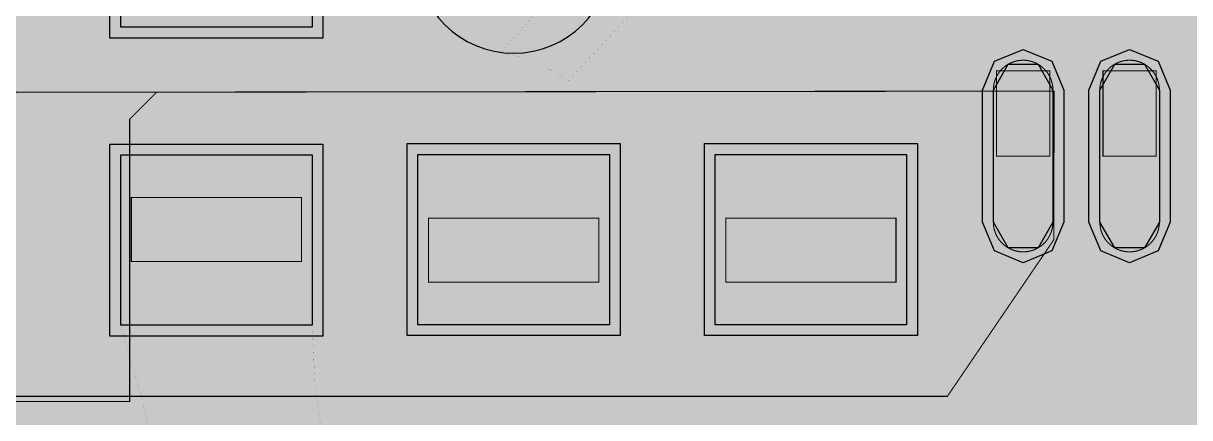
# Model space of a CAD drawing. Header units: millimetres. Extents: x -21.8 to 22.2, y -22.1 to 21.8.
# Drawn here: x -16.66 to -11.17, y 6.59 to 8.45 of the extents above; entities that cross this region are included whole.
import ezdxf

# ---------------------------------------------------------------- set-up
doc = ezdxf.new("R2010")
doc.units = ezdxf.units.MM
doc.header["$MEASUREMENT"] = 0
for name, color, linetype, true_color in [('Bottom-Layer', 7, 'Continuous', 0x0000ff), ('Component-Shape-Layer', 7, 'Continuous', 0x00cccc), ('Multi-Layer', 7, 'Continuous', 0xc0c0c0), ('Pin-Soldering-Layer', 7, 'Continuous', 0xcc9999), ('Top-Layer', 7, 'Continuous', 0xff0000), ('Top-Paste-Mask-Layer', 7, 'Continuous', 0x808080), ('Top-Silkscreen-Layer', 7, 'Continuous', 0xffcc00), ('Top-Solder-Mask-Layer', 7, 'Continuous', 0x800080)]:
    doc.layers.add(name, color=color, linetype=linetype, true_color=true_color)

msp = doc.modelspace()

# ---------------------------------------------------------------- hatches: boundary and pattern name
at = {"layer": 'Bottom-Layer'}
for points in [[(-20.4418, -3.8638), (-20.5686, -4.0696), (-20.6519, -4.2964), (-20.6519, 0.3841), (-20.5051, -0.0412), (-20.2129, -0.3832), (-19.8158, -0.5947), (-19.3689, -0.6462), (-18.9341, -0.5306), (-18.5717, -0.2639), (-18.3321, 0.1168), (-18.2483, 0.5588), (-18.3321, 1.0008), (-18.5717, 1.3815), (-18.9341, 1.6482), (-19.3689, 1.7638), (-19.8158, 1.7123), (-20.2129, 1.5008), (-20.5051, 1.1588), (-20.6519, 0.7335), (-20.6519, 2.9241), (-20.5051, 2.4988), (-20.2129, 2.1568), (-19.8158, 1.9453), (-19.3689, 1.8938), (-18.9341, 2.0094), (-18.5717, 2.2761), (-18.3321, 2.6568), (-18.2483, 3.0988), (-18.3321, 3.5408), (-18.5717, 3.9215), (-18.9341, 4.1882), (-19.3689, 4.3038), (-19.8158, 4.2523), (-20.2129, 4.0408), (-20.5051, 3.6988), (-20.6519, 3.2735), (-20.6519, 5.4641), (-20.6412, 5.4024), (-20.6274, 5.3413), (-20.6274, 4.8768), (-20.5794, 4.6977), (-20.4483, 4.5667), (-20.2692, 4.5187), (-19.9091, 4.5187), (-19.687, 4.4529), (-19.4564, 4.4307), (-19.2259, 4.4529), (-19.0038, 4.5187), (-18.6944, 4.5187), (-18.5154, 4.5667), (-18.3843, 4.6977), (-18.3363, 4.8768), (-18.3363, 5.1862), (-18.2483, 5.6388), (-18.3363, 6.0915), (-18.3363, 7.0937), (-18.271, 7.2033), (-18.2483, 7.3288), (-18.2483, 9.0288), (-18.2946, 9.2049), (-18.4215, 9.3355), (-18.5962, 9.3868), (-18.6448, 9.3971), (-18.6944, 9.4006), (-20.2692, 9.4006), (-20.3414, 9.3932), (-20.4106, 9.3715), (-20.5632, 9.2785), (-20.6519, 9.1233), (-20.6519, 15.3517), (-15.3617, 20.6419), (15.3417, 20.6419), (20.6319, 15.3517), (20.6319, -15.3517), (15.3417, -20.6419), (-15.3617, -20.6419), (-20.6519, -15.3517), (-20.6519, -13.2282), (-20.5198, -13.3722), (-20.3318, -13.4256), (-19.9184, -13.4256), (-19.9167, -13.4369), (-19.9162, -13.4484), (-19.9162, -15.875), (-19.8793, -16.0607), (-19.7741, -16.2181), (-16.3451, -19.6471), (-16.1877, -19.7523), (-16.002, -19.7892), (-8.7884, -19.7892), (-8.6028, -19.7523), (-8.4454, -19.6471), (-6.654, -17.8557), (-6.5488, -17.6983), (-6.5119, -17.5127), (-6.5119, -16.3186), (-6.5033, -16.3029), (-6.4874, -16.2813), (-6.3531, -16.0154), (-6.3487, -15.7176), (-6.4751, -15.4479), (-6.7068, -15.2608), (-6.9971, -15.1939), (-7.2873, -15.2608), (-7.519, -15.4479), (-7.6454, -15.7176), (-7.641, -16.0154), (-7.5067, -16.2813), (-7.4908, -16.3029), (-7.4822, -16.3186), (-7.4822, -17.3117), (-8.1375, -17.967), (-8.1375, -16.3186), (-8.1289, -16.3029), (-8.113, -16.2813), (-7.9787, -16.0154), (-7.9743, -15.7176), (-8.1007, -15.4479), (-8.3324, -15.2608), (-8.6227, -15.1939), (-8.9129, -15.2608), (-9.1446, -15.4479), (-9.271, -15.7176), (-9.2666, -16.0154), (-9.1323, -16.2813), (-9.1165, -16.3029), (-9.1078, -16.3186), (-9.1078, -18.3781), (-9.1926, -18.4629), (-15.5983, -18.4629), (-17.5489, -16.5123), (-17.5489, -15.9964), (-17.321, -16.5623), (-16.9406, -17.0392), (-16.4396, -17.3872), (-15.8599, -17.5772), (-15.2501, -17.5933), (-14.6612, -17.4341), (-14.1425, -17.1129), (-13.7375, -16.6567), (-13.4801, -16.1036), (-13.3919, -15.5), (-13.4801, -14.8964), (-13.7375, -14.3433), (-14.1425, -13.8871), (-14.6612, -13.566), (-15.2501, -13.4068), (-15.8599, -13.4228), (-16.4396, -13.6128), (-16.9406, -13.9609), (-17.321, -14.4378), (-17.5489, -15.0036), (-17.5489, -13.4002), (-16.0156, -13.4002), (-15.8366, -13.3522), (-15.7055, -13.2211), (-15.6575, -13.042), (-15.6575, -11.342), (-15.7055, -11.163), (-15.8366, -11.0319), (-16.0156, -10.9839), (-17.5489, -10.9839), (-17.5489, -10.668), (-17.549, -10.6581), (-17.5493, -10.6481), (-17.1192, -10.8333), (-16.651, -10.8409), (-16.2151, -10.67), (-15.8768, -10.3462), (-15.6872, -9.9181), (-15.6745, -9.45), (-15.522, -9.6025), (-15.522, -11.3014), (-15.485, -11.487), (-15.3799, -11.6444), (-14.4422, -12.5827), (-14.4327, -12.6103), (-14.4253, -12.643), (-14.3097, -12.9155), (-14.0872, -13.1106), (-13.8019, -13.1895), (-13.5107, -13.1363), (-13.2717, -12.9618), (-13.1324, -12.7006), (-13.1206, -12.4049), (-13.2386, -12.1335), (-13.113, -11.8105), (-13.1674, -11.4682), (-13.3871, -11.2002), (-13.712, -11.0796), (-13.7384, -11.0755), (-13.7557, -11.0705), (-14.1453, -10.6809), (-14.1453, -7.0612), (-14.1822, -6.8756), (-14.2874, -6.7182), (-15.4558, -5.5498), (-15.6132, -5.4446), (-15.7988, -5.4077), (-15.9931, -5.4077), (-15.7599, -5.0588), (-15.6601, -4.6512), (-15.7057, -4.234), (-15.8913, -3.8576), (-16.1945, -3.5675), (-16.5786, -3.3985), (-16.9973, -3.3711), (-17.4002, -3.4886), (-17.7386, -3.7368), (-17.9716, -4.0858), (-18.0712, -4.4935), (-18.0254, -4.9106), (-18.2742, -4.6617), (-18.3304, -4.2289), (-18.5366, -3.8442), (-18.8659, -3.5577), (-19.2755, -3.407), (-19.712, -3.4115), (-20.1184, -3.5707)], [(-18.6358, -1.2873), (-18.9602, -1.0412), (-19.3517, -0.9288), (-19.7572, -0.9655), (-20.1222, -1.1461), (-20.3972, -1.4464), (-20.5452, -1.8258), (-20.5462, -2.2331), (-20.4, -2.6131), (-20.1264, -2.9147), (-19.7623, -3.0971), (-19.3569, -3.1357), (-18.9649, -3.0252), (-18.6393, -2.7806), (-18.4241, -2.4349), (-18.3863, -2.4067), (-18.3514, -2.3751), (-18.0245, -2.0481), (-17.9274, -2.4857), (-17.665, -2.8491), (-17.2801, -3.0788), (-16.8357, -3.1372), (-16.4046, -3.0148), (-16.0571, -2.7317), (-15.8503, -2.3341), (-15.8178, -1.887), (-15.9651, -1.4637), (-16.2681, -1.1333), (-16.3127, -1.093), (-16.3574, -1.0461), (-16.3829, -1.0123), (-16.3829, 1.5417), (-11.3503, -3.4908), (-11.3503, -4.1042), (-11.359, -4.1199), (-11.3748, -4.1415), (-11.5091, -4.4073), (-11.5135, -4.7052), (-11.3871, -4.9748), (-11.1554, -5.162), (-10.8652, -5.2289), (-10.5749, -5.162), (-10.3432, -4.9748), (-10.2168, -4.7052), (-10.2212, -4.4073), (-10.3555, -4.1415), (-10.3714, -4.1199), (-10.38, -4.1042), (-10.38, -3.2899), (-10.417, -3.1042), (-10.5221, -2.9468), (-10.694, -2.775), (-10.4833, -2.5267), (-10.4161, -2.208), (-9.9973, -2.6269), (-9.9973, -3.636), (-9.9603, -3.8217), (-9.8552, -3.9791), (-7.9032, -5.9311), (-7.7458, -6.0362), (-7.5601, -6.0732), (-5.7759, -6.0732), (-5.4636, -6.3855), (-5.4636, -11.3807), (-5.4624, -11.4143), (-5.4589, -11.4477), (-8.4655, -11.4477), (-9.7698, -10.1433), (-9.7748, -10.1261), (-9.7788, -10.0996), (-9.8719, -9.8167), (-10.0794, -9.603), (-10.3594, -9.5017), (-10.6556, -9.5332), (-10.9081, -9.6911), (-11.0661, -9.9436), (-11.0975, -10.2398), (-10.9962, -10.5199), (-10.7825, -10.7274), (-10.4996, -10.8204), (-10.4731, -10.8244), (-10.4559, -10.8294), (-9.4817, -11.8037), (-11.1451, -11.8037), (-12.5345, -10.4143), (-12.5395, -10.397), (-12.5436, -10.3706), (-12.6366, -10.0876), (-12.8441, -9.874), (-13.1242, -9.7726), (-13.4203, -9.8041), (-13.6729, -9.962), (-13.8308, -10.2146), (-13.8623, -10.5107), (-13.761, -10.7908), (-13.5473, -10.9983), (-13.2643, -11.0913), (-13.2379, -11.0954), (-13.2206, -11.1004), (-11.6891, -12.6319), (-11.5318, -12.737), (-11.3461, -12.774), (-5.2782, -12.774), (-3.1786, -14.8735), (-3.1786, -15.3961), (-3.1417, -15.5818), (-3.0365, -15.7392), (-2.2278, -16.5479), (-2.0704, -16.653), (-1.8848, -16.69), (-1.8465, -16.69), (-1.8308, -16.6986), (-1.8092, -16.7145), (-1.6985, -16.7892), (-1.575, -16.8402), (-1.9282, -17.1933), (-3.4501, -17.1933), (-3.4658, -17.1846), (-3.4873, -17.1688), (-3.7532, -17.0345), (-4.051, -17.0301), (-4.3207, -17.1565), (-4.5079, -17.3882), (-4.5747, -17.6784), (-4.5079, -17.9687), (-4.3207, -18.2004), (-4.051, -18.3268), (-3.7532, -18.3224), (-3.4873, -18.1881), (-3.4658, -18.1722), (-3.4501, -18.1636), (-1.7272, -18.1636), (-1.5415, -18.1266), (-1.3842, -18.0215), (-0.4071, -17.0444), (-0.3019, -16.887), (-0.265, -16.7014), (-0.265, -13.9819), (-0.3019, -13.7962), (-0.4071, -13.6388), (-1.0475, -12.9984), (-1.1032, -12.9506), (-1.1653, -12.9118), (-0.9835, -12.7299), (-0.8783, -12.5725), (-0.8414, -12.3869), (-0.8414, -10.9272), (-0.8783, -10.7415), (-0.9835, -10.5841), (-1.8005, -9.7672), (-1.8005, -5.1517), (-0.5566, -3.9079), (-0.4515, -3.7505), (-0.4145, -3.5648), (-0.4145, -1.2847), (-0.4515, -1.0991), (-0.5566, -0.9417), (-1.1973, -0.301), (-1.2108, -0.2881), (-1.2248, -0.2756), (-1.2507, -0.2522), (-1.2621, -0.2423), (-1.2738, -0.233), (-1.32, -0.1979), (-1.33, -0.1905), (-1.3402, -0.1836), (-1.3902, -0.1507), (-1.3998, -0.1446), (-1.4096, -0.1388), (-1.4613, -0.1094), (-1.4662, -0.1067), (-1.471, -0.1041), (-1.5915, -0.0433), (-1.722, -0.0091), (-1.4079, 0.1323), (-1.2119, 0.4156), (-1.1906, 0.7595), (-0.6897, 0.7595), (1.1108, -1.041), (1.2929, -1.1627), (1.5077, -1.2054), (1.5931, -1.2054), (1.666, -1.2082), (1.7334, -1.2151), (1.8876, -1.2405), (2.0299, -1.2675), (2.0368, -1.2687), (2.0437, -1.2698), (2.105, -1.279), (2.1072, -1.2793), (2.1093, -1.2796), (1.8316, -1.3947), (1.6367, -1.6234), (1.5672, -1.9158), (1.6383, -2.2078), (1.8344, -2.4355), (2.1127, -2.5491), (1.7901, -2.6976), (1.5957, -2.9947), (1.5889, -3.3498), (1.7718, -3.6542), (2.0884, -3.8149), (1.8896, -4.0599), (1.8266, -4.3689), (1.9134, -4.6722), (2.1305, -4.901), (2.4288, -5.0036), (2.4553, -5.0076), (2.4725, -5.0126), (3.0904, -5.6305), (3.0946, -5.6388), (3.1077, -5.6709), (3.119, -5.7077), (3.2578, -5.9706), (3.4974, -6.1465), (3.7898, -6.2001), (4.0762, -6.1205), (4.2991, -5.9238), (4.4136, -5.6494), (4.3968, -5.3526), (4.252, -5.093), (4.0083, -4.9227), (3.7148, -4.876), (3.7079, -4.8758), (3.1586, -4.3265), (3.1536, -4.3093), (3.1496, -4.2828), (3.0736, -4.0297), (2.9048, -3.8264), (3.5913, -3.8264), (3.8984, -3.7483), (4.1307, -3.5329), (4.2318, -3.2326), (4.1771, -2.9206), (3.9799, -2.6726), (3.6882, -2.5491), (3.9664, -2.4355), (4.1626, -2.2078), (4.2337, -1.9158), (4.1642, -1.6234), (3.9692, -1.3947), (3.6916, -1.2796), (3.6937, -1.2793), (3.6958, -1.279), (3.7572, -1.2698), (3.7641, -1.2687), (3.771, -1.2675), (3.9133, -1.2405), (4.0675, -1.2151), (4.1272, -1.209), (4.2391, -1.2408), (4.3372, -1.3032), (4.3596, -1.3644), (4.3928, -1.4205), (4.4256, -1.4705), (4.4539, -1.5231), (4.4256, -1.5757), (4.3928, -1.6257), (4.3425, -1.7251), (4.3252, -1.8351), (4.3252, -2.7351), (4.3425, -2.8451), (4.3928, -2.9445), (4.4889, -3.1344), (4.522, -3.3447), (4.522, -4.3721), (4.5647, -4.5869), (4.6864, -4.769), (6.0547, -6.1373), (6.2368, -6.259), (6.4516, -6.3018), (9.1608, -6.3018), (9.2098, -6.3038), (9.2152, -6.3044), (9.5404, -6.4256), (9.8822, -6.3659), (10.147, -6.1417), (10.2623, -5.8144), (10.1965, -5.4737), (9.9676, -5.2129), (9.6383, -5.1035), (9.2989, -5.1754), (9.1992, -5.1791), (6.6841, -5.1791), (5.6447, -4.1396), (5.6447, -3.3447), (5.6778, -3.1344), (5.7738, -2.9445), (5.7787, -2.9377), (5.7833, -2.9307), (5.9127, -3.05), (6.0834, -3.0932), (6.8834, -3.0932), (7.0624, -3.0453), (7.1935, -2.9142), (7.2415, -2.7351), (7.2415, -1.8351), (7.1926, -1.6544), (7.0592, -1.5231), (7.1926, -1.3918), (7.2415, -1.2111), (7.2415, -0.3111), (7.2159, -0.1781), (7.1428, -0.0642), (7.2181, 0.0509), (7.2446, 0.1859), (7.2446, 1.0859), (7.2177, 1.2219), (7.1412, 1.3376), (7.2133, 1.4509), (7.2385, 1.5829), (7.2385, 2.4829), (7.1905, 2.662), (7.0594, 2.7931), (6.8803, 2.841), (6.0803, 2.841), (5.9458, 2.8148), (5.8309, 2.74), (5.8223, 3.1829), (5.8194, 3.6259), (5.8194, 3.9116), (5.7204, 4.2812), (5.4498, 4.5517), (5.0803, 4.6507), (4.7107, 4.5517), (4.4401, 4.2812), (4.3411, 3.9116), (4.3411, 3.6259), (4.3364, 3.0603), (4.3223, 2.4948), (4.3222, 2.4889), (4.3221, 2.4829), (4.3221, 1.5829), (4.349, 1.4469), (4.4255, 1.3312), (4.3608, 1.2353), (4.3302, 1.1237), (4.3179, 1.1217), (4.3054, 1.121), (4.0006, 1.121), (3.8088, 1.2303), (3.5913, 1.2683), (2.3382, 1.2683), (2.5217, 1.4518), (2.6269, 1.6092), (2.6638, 1.7948), (2.6638, 10.3171), (2.9265, 10.3302), (3.1634, 10.4445), (3.3373, 10.6418), (3.4208, 10.8912), (3.4008, 11.1534), (3.2804, 11.3873), (3.2639, 11.4105), (3.2541, 11.4287), (3.2541, 13.1077), (3.2639, 13.126), (3.2804, 13.1492), (3.3975, 13.3719), (3.4232, 13.6223), (3.3538, 13.8642), (3.1992, 14.0629), (2.9817, 14.1896), (2.7327, 14.2261), (2.6474, 14.4937), (2.4589, 14.702), (2.2012, 14.8135), (1.9203, 14.8084), (1.6668, 14.6875), (1.4861, 14.4725), (1.4861, 15.4885), (2.9289, 16.9313), (3.354, 17.179), (3.8215, 17.3321), (4.3107, 17.3839), (4.5121, 17.3839), (4.6911, 17.4319), (4.8222, 17.563), (4.8702, 17.742), (4.8702, 19.342), (4.8222, 19.5211), (4.6911, 19.6522), (4.5121, 19.7002), (2.9881, 19.7002), (2.7918, 19.6416), (2.6598, 19.4851), (2.5162, 19.191), (2.348, 18.9103), (2.1638, 19.2535), (1.8762, 19.5162), (1.5178, 19.6688), (1.1291, 19.6939), (0.7541, 19.5887), (0.4351, 19.3651), (0.2083, 19.0484), (0.0994, 18.6744), (0.0859, 18.6518), (0.0556, 18.6075), (-0.0363, 18.4898), (-0.0835, 18.4361), (-0.0982, 18.4207), (-0.1444, 18.887), (-0.3716, 19.2969), (-0.7427, 19.5832), (-1.1968, 19.699), (-1.6596, 19.6253), (-2.0554, 19.3742), (-2.3192, 18.9869), (-2.408, 18.5267), (-2.4224, 18.4923), (-2.4352, 18.4573), (-2.4638, 18.4898), (-2.5557, 18.6075), (-2.586, 18.6518), (-2.5995, 18.6744), (-2.7272, 19.0852), (-2.996, 19.4211), (-3.3688, 19.6356), (-3.7943, 19.6993), (-4.2136, 19.6034), (-4.569, 19.361), (-4.8114, 19.0056), (-4.9074, 18.5862), (-4.8437, 18.1608), (-4.6291, 17.788), (-4.2932, 17.5192), (-3.8824, 17.3915), (-3.8598, 17.378), (-3.8155, 17.3477), (-3.6978, 17.2558), (-3.6441, 17.2086), (-3.6002, 17.1668), (-3.6002, 14.1907), (-3.9105, 14.1725), (-4.1784, 14.0149), (-4.2806, 14.2837), (-4.4869, 14.4839), (-4.5444, 14.5223), (-4.6156, 14.5725), (-4.6395, 14.5918), (-4.6657, 14.6159), (-4.9606, 14.9109), (-5.1592, 15.0436), (-5.3934, 15.0902), (-6.1473, 15.0902), (-6.2967, 15.2396), (-6.2967, 17.3123), (-6.3433, 17.5466), (-6.476, 17.7452), (-6.984, 18.2532), (-7.1826, 18.3859), (-7.4168, 18.4325), (-12.262, 18.4325), (-12.4963, 18.3859), (-12.6949, 18.2532), (-13.1654, 17.7826), (-13.2014, 17.7433), (-13.2339, 17.7011), (-13.3737, 17.4363), (-13.3828, 17.137), (-13.2594, 16.8642), (-13.0285, 16.6735), (-12.7372, 16.6039), (-12.445, 16.6694), (-12.2115, 16.8568), (-12.0842, 17.1279), (-12.0313, 17.1854), (-12.0085, 17.2082), (-7.6704, 17.2082), (-7.521, 17.0588), (-7.521, 14.986), (-7.4744, 14.7518), (-7.3417, 14.5532), (-6.8337, 14.0452), (-6.6351, 13.9125), (-6.4008, 13.8659), (-5.647, 13.8659), (-5.5314, 13.7502), (-5.5072, 13.7241), (-5.4879, 13.7002), (-5.4598, 13.6603), (-5.4515, 13.6122), (-5.4482, 13.5817), (-5.4468, 13.5461), (-5.4468, 10.9904), (-5.4482, 10.9548), (-5.4515, 10.9243), (-5.4663, 10.8385), (-5.4798, 10.7706), (-5.4724, 10.4355), (-5.302, 10.1467), (-5.0121, 9.9783), (-4.6769, 9.9731), (-4.382, 10.1326), (-4.2028, 10.4159), (-4.2028, 8.8277), (-4.7021, 8.3285), (-5.1889, 8.3285), (-5.2046, 8.3371), (-5.2262, 8.353), (-5.4628, 8.4793), (-5.7301, 8.5017), (-5.9844, 8.4162), (-6.1841, 8.2371), (-6.2964, 7.9935), (-6.303, 7.7254), (-6.6185, 7.7254), (-6.6185, 8.0899), (-6.7043, 8.4657), (-6.9446, 8.7671), (-7.2919, 8.9344), (-7.6774, 8.9344), (-8.0247, 8.7671), (-8.265, 8.4657), (-8.3508, 8.0899), (-8.3508, 7.5655), (-9.0373, 8.252), (-9.3183, 8.4397), (-9.6498, 8.5057), (-12.4878, 8.5057), (-13.3576, 9.3755), (-13.383, 9.3999), (-13.4095, 9.4233), (-13.3308, 9.6663), (-13.3498, 9.921), (-13.4636, 10.1496), (-13.6554, 10.3183), (-11.3861, 12.5876), (-9.7365, 12.5876), (-9.5509, 12.6245), (-9.3935, 12.7297), (-9.1395, 12.9837), (-9.0343, 13.141), (-8.9974, 13.3267), (-8.9974, 14.2173), (-9.0343, 14.403), (-9.1395, 14.5603), (-9.306, 14.7268), (-9.3081, 14.7352), (-9.3101, 14.7556), (-9.3757, 15.0256), (-9.5463, 15.245), (-9.7917, 15.3753), (-10.069, 15.3936), (-10.2627, 15.6387), (-10.5472, 15.7679), (-10.8592, 15.7525), (-11.1296, 15.596), (-11.4052, 15.7516), (-11.7215, 15.7618), (-12.0065, 15.6242), (-12.1953, 15.3702), (-13.2368, 15.3702), (-13.3185, 15.3633), (-13.3978, 15.3427), (-13.4424, 15.9586), (-13.6635, 16.5351), (-14.0422, 17.0229), (-14.546, 17.38), (-15.1317, 17.5757), (-15.7489, 17.5934), (-16.3448, 17.4315), (-16.8682, 17.1039), (-17.2743, 16.6386), (-17.5281, 16.0757), (-17.6079, 15.4633), (-17.5068, 14.8542), (-17.2336, 14.3004), (-16.8116, 13.8496), (-16.2771, 13.5403), (-15.6759, 13.3992), (-15.0596, 13.4384), (-14.4812, 13.6544), (-14.4812, 13.5382), (-15.187, 12.8324), (-15.5591, 12.8324), (-15.7448, 12.7955), (-15.9022, 12.6903), (-16.4528, 12.1397), (-16.558, 11.9823), (-16.5949, 11.7966), (-16.5949, 11.2749), (-17.5671, 10.3027), (-17.6722, 10.1453), (-17.7092, 9.9597), (-17.7092, -0.3606)], [(-10.2616, 2.5171), (-10.4473, 2.4802), (-10.6047, 2.3751), (-11.9424, 1.0373), (-12.0082, 0.9554), (-12.0549, 0.8612), (-12.118, 0.7926), (-12.1708, 0.7157), (-14.6029, 3.1478), (-14.6029, 7.9343), (-14.4783, 7.9063), (-14.351, 7.8969), (-14.3288, 7.8969), (-13.459, 7.0271), (-13.178, 6.8393), (-12.8465, 6.7734), (-10.9416, 6.7734), (-10.979, 6.5254), (-10.9438, 6.277), (-11.2349, 6.0947), (-11.4323, 5.8135), (-11.5049, 5.4777), (-11.4412, 5.1402), (-11.2513, 4.8539), (-9.2901, 2.8928), (-9.0091, 2.705), (-8.6776, 2.6391), (-1.7059, 2.6391), (-1.3744, 2.705), (-1.0934, 2.8928), (1.1096, 5.0957), (1.1096, 2.5171)]]:
    msp.add_hatch(color=256, dxfattribs=at).paths.add_polyline_path(points)
at = {"layer": 'Pin-Soldering-Layer'}
for points in [[(-12.0813, 8.223), (-11.8313, 8.223), (-11.8313, 7.823), (-12.0813, 7.823)], [(-12.0813, 8.223), (-11.8313, 8.223), (-11.8313, 7.823), (-12.0813, 7.823)], [(-11.5809, 8.223), (-11.331, 8.223), (-11.331, 7.823), (-11.5809, 7.823)], [(-11.5809, 8.223), (-11.331, 8.223), (-11.331, 7.823), (-11.5809, 7.823)], [(-16.148, 7.328), (-16.148, 7.628), (-15.348, 7.628), (-15.348, 7.328)], [(-16.148, 7.328), (-16.148, 7.628), (-15.348, 7.628), (-15.348, 7.328)], [(-13.951, 7.531), (-13.951, 7.231), (-14.751, 7.231), (-14.751, 7.531)], [(-13.951, 7.531), (-13.951, 7.231), (-14.751, 7.231), (-14.751, 7.531)], [(-12.554, 7.531), (-12.554, 7.231), (-13.354, 7.231), (-13.354, 7.531)], [(-12.554, 7.531), (-12.554, 7.231), (-13.354, 7.231), (-13.354, 7.531)]]:
    msp.add_hatch(color=256, dxfattribs=at).paths.add_polyline_path(points)
at = {"layer": 'Top-Layer'}
for points in [[(-16.198, 9.228), (-15.298, 9.228), (-15.298, 8.428), (-16.198, 8.428)], [(-12.0963, 8.133), (-12.0263, 8.2542), (-11.8863, 8.2542), (-11.8163, 8.133), (-11.8163, 7.513), (-11.8863, 7.3917), (-12.0263, 7.3917), (-12.0963, 7.513)], [(-11.596, 8.133), (-11.526, 8.2542), (-11.386, 8.2542), (-11.316, 8.133), (-11.316, 7.513), (-11.386, 7.3917), (-11.526, 7.3917), (-11.596, 7.513)], [(-18.7071, 6.6947), (-20.2476, 8.1183), (-11.8107, 8.128), (-11.8126, 7.4291), (-12.3124, 6.6947)], [(-16.0291, 8.1232), (-16.156, 7.9963), (-16.156, 6.6701), (-16.9012, 6.6701), (-18.6944, 4.8768), (-18.6944, 8.0772), (-18.6436, 8.128), (-18.6436, 7.4168), (-18.542, 7.3152), (-17.7341, 8.1232)], [(-16.198, 7.828), (-15.298, 7.828), (-15.298, 7.028), (-16.198, 7.028)], [(-13.901, 7.031), (-14.801, 7.031), (-14.801, 7.831), (-13.901, 7.831)], [(-12.504, 7.031), (-13.404, 7.031), (-13.404, 7.831), (-12.504, 7.831)]]:
    msp.add_hatch(color=256, dxfattribs=at).paths.add_polyline_path(points)
at = {"layer": 'Top-Paste-Mask-Layer'}
for points in [[(-16.198, 9.228), (-15.298, 9.228), (-15.298, 8.428), (-16.198, 8.428)], [(-12.0955, 8.1484), (-12.0944, 8.156), (-12.093, 8.1636), (-12.0911, 8.1711), (-12.0887, 8.1785), (-12.0861, 8.1857), (-12.083, 8.1927), (-12.0795, 8.1996), (-12.0756, 8.2063), (-12.0714, 8.2128), (-12.0668, 8.219), (-12.0619, 8.2249), (-12.0567, 8.2306), (-12.0512, 8.236), (-12.0453, 8.2411), (-12.0392, 8.2458), (-12.0329, 8.2502), (-12.0263, 8.2543), (-12.0196, 8.2579), (-12.0126, 8.2612), (-12.0054, 8.2641), (-11.9981, 8.2666), (-11.9907, 8.2687), (-11.9832, 8.2704), (-11.9756, 8.2717), (-11.9679, 8.2725), (-11.9602, 8.2729), (-11.9525, 8.2729), (-11.9448, 8.2725), (-11.9371, 8.2717), (-11.9295, 8.2704), (-11.922, 8.2687), (-11.9146, 8.2666), (-11.9072, 8.2641), (-11.9001, 8.2612), (-11.8931, 8.2579), (-11.8863, 8.2543), (-11.8798, 8.2502), (-11.8734, 8.2458), (-11.8673, 8.2411), (-11.8615, 8.236), (-11.856, 8.2306), (-11.8507, 8.2249), (-11.8458, 8.219), (-11.8413, 8.2128), (-11.8371, 8.2063), (-11.8332, 8.1996), (-11.8297, 8.1927), (-11.8266, 8.1857), (-11.8239, 8.1785), (-11.8216, 8.1711), (-11.8197, 8.1636), (-11.8182, 8.156), (-11.8172, 8.1484), (-11.8165, 8.1407), (-11.8163, 8.133), (-11.8163, 7.513), (-11.8165, 7.5053), (-11.8172, 7.4976), (-11.8182, 7.49), (-11.8197, 7.4824), (-11.8216, 7.4749), (-11.8239, 7.4675), (-11.8266, 7.4603), (-11.8297, 7.4533), (-11.8332, 7.4464), (-11.8371, 7.4397), (-11.8413, 7.4332), (-11.8458, 7.427), (-11.8507, 7.4211), (-11.856, 7.4154), (-11.8615, 7.41), (-11.8673, 7.4049), (-11.8734, 7.4002), (-11.8798, 7.3958), (-11.8863, 7.3917), (-11.8931, 7.3881), (-11.9001, 7.3848), (-11.9072, 7.3819), (-11.9146, 7.3794), (-11.922, 7.3773), (-11.9295, 7.3756), (-11.9371, 7.3743), (-11.9448, 7.3735), (-11.9525, 7.3731), (-11.9602, 7.3731), (-11.9679, 7.3735), (-11.9756, 7.3743), (-11.9832, 7.3756), (-11.9907, 7.3773), (-11.9981, 7.3794), (-12.0054, 7.3819), (-12.0126, 7.3848), (-12.0196, 7.3881), (-12.0263, 7.3917), (-12.0329, 7.3958), (-12.0392, 7.4002), (-12.0453, 7.4049), (-12.0512, 7.41), (-12.0567, 7.4154), (-12.0619, 7.4211), (-12.0668, 7.427), (-12.0714, 7.4332), (-12.0756, 7.4397), (-12.0795, 7.4464), (-12.083, 7.4533), (-12.0861, 7.4603), (-12.0887, 7.4675), (-12.0911, 7.4749), (-12.093, 7.4824), (-12.0944, 7.49), (-12.0955, 7.4976), (-12.0961, 7.5053), (-12.0963, 7.513), (-12.0963, 8.133), (-12.0961, 8.1407)], [(-12.0955, 8.1484), (-12.0944, 8.156), (-12.093, 8.1636), (-12.0911, 8.1711), (-12.0887, 8.1785), (-12.0861, 8.1857), (-12.083, 8.1927), (-12.0795, 8.1996), (-12.0756, 8.2063), (-12.0714, 8.2128), (-12.0668, 8.219), (-12.0619, 8.2249), (-12.0567, 8.2306), (-12.0512, 8.236), (-12.0453, 8.2411), (-12.0392, 8.2458), (-12.0329, 8.2502), (-12.0263, 8.2543), (-12.0196, 8.2579), (-12.0126, 8.2612), (-12.0054, 8.2641), (-11.9981, 8.2666), (-11.9907, 8.2687), (-11.9832, 8.2704), (-11.9756, 8.2717), (-11.9679, 8.2725), (-11.9602, 8.2729), (-11.9525, 8.2729), (-11.9448, 8.2725), (-11.9371, 8.2717), (-11.9295, 8.2704), (-11.922, 8.2687), (-11.9146, 8.2666), (-11.9072, 8.2641), (-11.9001, 8.2612), (-11.8931, 8.2579), (-11.8863, 8.2543), (-11.8798, 8.2502), (-11.8734, 8.2458), (-11.8673, 8.2411), (-11.8615, 8.236), (-11.856, 8.2306), (-11.8507, 8.2249), (-11.8458, 8.219), (-11.8413, 8.2128), (-11.8371, 8.2063), (-11.8332, 8.1996), (-11.8297, 8.1927), (-11.8266, 8.1857), (-11.8239, 8.1785), (-11.8216, 8.1711), (-11.8197, 8.1636), (-11.8182, 8.156), (-11.8172, 8.1484), (-11.8165, 8.1407), (-11.8163, 8.133), (-11.8163, 7.513), (-11.8165, 7.5053), (-11.8172, 7.4976), (-11.8182, 7.49), (-11.8197, 7.4824), (-11.8216, 7.4749), (-11.8239, 7.4675), (-11.8266, 7.4603), (-11.8297, 7.4533), (-11.8332, 7.4464), (-11.8371, 7.4397), (-11.8413, 7.4332), (-11.8458, 7.427), (-11.8507, 7.4211), (-11.856, 7.4154), (-11.8615, 7.41), (-11.8673, 7.4049), (-11.8734, 7.4002), (-11.8798, 7.3958), (-11.8863, 7.3917), (-11.8931, 7.3881), (-11.9001, 7.3848), (-11.9072, 7.3819), (-11.9146, 7.3794), (-11.922, 7.3773), (-11.9295, 7.3756), (-11.9371, 7.3743), (-11.9448, 7.3735), (-11.9525, 7.3731), (-11.9602, 7.3731), (-11.9679, 7.3735), (-11.9756, 7.3743), (-11.9832, 7.3756), (-11.9907, 7.3773), (-11.9981, 7.3794), (-12.0054, 7.3819), (-12.0126, 7.3848), (-12.0196, 7.3881), (-12.0263, 7.3917), (-12.0329, 7.3958), (-12.0392, 7.4002), (-12.0453, 7.4049), (-12.0512, 7.41), (-12.0567, 7.4154), (-12.0619, 7.4211), (-12.0668, 7.427), (-12.0714, 7.4332), (-12.0756, 7.4397), (-12.0795, 7.4464), (-12.083, 7.4533), (-12.0861, 7.4603), (-12.0887, 7.4675), (-12.0911, 7.4749), (-12.093, 7.4824), (-12.0944, 7.49), (-12.0955, 7.4976), (-12.0961, 7.5053), (-12.0963, 7.513), (-12.0963, 8.133), (-12.0961, 8.1407)], [(-11.5951, 8.1484), (-11.5941, 8.156), (-11.5926, 8.1636), (-11.5907, 8.1711), (-11.5884, 8.1785), (-11.5857, 8.1857), (-11.5826, 8.1927), (-11.5791, 8.1996), (-11.5752, 8.2063), (-11.571, 8.2128), (-11.5664, 8.219), (-11.5615, 8.2249), (-11.5563, 8.2306), (-11.5508, 8.236), (-11.545, 8.2411), (-11.5389, 8.2458), (-11.5325, 8.2502), (-11.526, 8.2543), (-11.5192, 8.2579), (-11.5122, 8.2612), (-11.5051, 8.2641), (-11.4977, 8.2666), (-11.4903, 8.2687), (-11.4828, 8.2704), (-11.4752, 8.2717), (-11.4675, 8.2725), (-11.4598, 8.2729), (-11.4521, 8.2729), (-11.4444, 8.2725), (-11.4367, 8.2717), (-11.4291, 8.2704), (-11.4216, 8.2687), (-11.4142, 8.2666), (-11.4069, 8.2641), (-11.3997, 8.2612), (-11.3927, 8.2579), (-11.386, 8.2543), (-11.3794, 8.2502), (-11.3731, 8.2458), (-11.367, 8.2411), (-11.3611, 8.236), (-11.3556, 8.2306), (-11.3504, 8.2249), (-11.3455, 8.219), (-11.3409, 8.2128), (-11.3367, 8.2063), (-11.3328, 8.1996), (-11.3293, 8.1927), (-11.3262, 8.1857), (-11.3235, 8.1785), (-11.3212, 8.1711), (-11.3193, 8.1636), (-11.3179, 8.156), (-11.3168, 8.1484), (-11.3162, 8.1407), (-11.316, 8.133), (-11.316, 7.513), (-11.3162, 7.5053), (-11.3168, 7.4976), (-11.3179, 7.49), (-11.3193, 7.4824), (-11.3212, 7.4749), (-11.3235, 7.4675), (-11.3262, 7.4603), (-11.3293, 7.4533), (-11.3328, 7.4464), (-11.3367, 7.4397), (-11.3409, 7.4332), (-11.3455, 7.427), (-11.3504, 7.4211), (-11.3556, 7.4154), (-11.3611, 7.41), (-11.367, 7.4049), (-11.3731, 7.4002), (-11.3794, 7.3958), (-11.386, 7.3917), (-11.3927, 7.3881), (-11.3997, 7.3848), (-11.4069, 7.3819), (-11.4142, 7.3794), (-11.4216, 7.3773), (-11.4291, 7.3756), (-11.4367, 7.3743), (-11.4444, 7.3735), (-11.4521, 7.3731), (-11.4598, 7.3731), (-11.4675, 7.3735), (-11.4752, 7.3743), (-11.4828, 7.3756), (-11.4903, 7.3773), (-11.4977, 7.3794), (-11.5051, 7.3819), (-11.5122, 7.3848), (-11.5192, 7.3881), (-11.526, 7.3917), (-11.5325, 7.3958), (-11.5389, 7.4002), (-11.545, 7.4049), (-11.5508, 7.41), (-11.5563, 7.4154), (-11.5615, 7.4211), (-11.5664, 7.427), (-11.571, 7.4332), (-11.5752, 7.4397), (-11.5791, 7.4464), (-11.5826, 7.4533), (-11.5857, 7.4603), (-11.5884, 7.4675), (-11.5907, 7.4749), (-11.5926, 7.4824), (-11.5941, 7.49), (-11.5951, 7.4976), (-11.5958, 7.5053), (-11.596, 7.513), (-11.596, 8.133), (-11.5958, 8.1407)], [(-11.5951, 8.1484), (-11.5941, 8.156), (-11.5926, 8.1636), (-11.5907, 8.1711), (-11.5884, 8.1785), (-11.5857, 8.1857), (-11.5826, 8.1927), (-11.5791, 8.1996), (-11.5752, 8.2063), (-11.571, 8.2128), (-11.5664, 8.219), (-11.5615, 8.2249), (-11.5563, 8.2306), (-11.5508, 8.236), (-11.545, 8.2411), (-11.5389, 8.2458), (-11.5325, 8.2502), (-11.526, 8.2543), (-11.5192, 8.2579), (-11.5122, 8.2612), (-11.5051, 8.2641), (-11.4977, 8.2666), (-11.4903, 8.2687), (-11.4828, 8.2704), (-11.4752, 8.2717), (-11.4675, 8.2725), (-11.4598, 8.2729), (-11.4521, 8.2729), (-11.4444, 8.2725), (-11.4367, 8.2717), (-11.4291, 8.2704), (-11.4216, 8.2687), (-11.4142, 8.2666), (-11.4069, 8.2641), (-11.3997, 8.2612), (-11.3927, 8.2579), (-11.386, 8.2543), (-11.3794, 8.2502), (-11.3731, 8.2458), (-11.367, 8.2411), (-11.3611, 8.236), (-11.3556, 8.2306), (-11.3504, 8.2249), (-11.3455, 8.219), (-11.3409, 8.2128), (-11.3367, 8.2063), (-11.3328, 8.1996), (-11.3293, 8.1927), (-11.3262, 8.1857), (-11.3235, 8.1785), (-11.3212, 8.1711), (-11.3193, 8.1636), (-11.3179, 8.156), (-11.3168, 8.1484), (-11.3162, 8.1407), (-11.316, 8.133), (-11.316, 7.513), (-11.3162, 7.5053), (-11.3168, 7.4976), (-11.3179, 7.49), (-11.3193, 7.4824), (-11.3212, 7.4749), (-11.3235, 7.4675), (-11.3262, 7.4603), (-11.3293, 7.4533), (-11.3328, 7.4464), (-11.3367, 7.4397), (-11.3409, 7.4332), (-11.3455, 7.427), (-11.3504, 7.4211), (-11.3556, 7.4154), (-11.3611, 7.41), (-11.367, 7.4049), (-11.3731, 7.4002), (-11.3794, 7.3958), (-11.386, 7.3917), (-11.3927, 7.3881), (-11.3997, 7.3848), (-11.4069, 7.3819), (-11.4142, 7.3794), (-11.4216, 7.3773), (-11.4291, 7.3756), (-11.4367, 7.3743), (-11.4444, 7.3735), (-11.4521, 7.3731), (-11.4598, 7.3731), (-11.4675, 7.3735), (-11.4752, 7.3743), (-11.4828, 7.3756), (-11.4903, 7.3773), (-11.4977, 7.3794), (-11.5051, 7.3819), (-11.5122, 7.3848), (-11.5192, 7.3881), (-11.526, 7.3917), (-11.5325, 7.3958), (-11.5389, 7.4002), (-11.545, 7.4049), (-11.5508, 7.41), (-11.5563, 7.4154), (-11.5615, 7.4211), (-11.5664, 7.427), (-11.571, 7.4332), (-11.5752, 7.4397), (-11.5791, 7.4464), (-11.5826, 7.4533), (-11.5857, 7.4603), (-11.5884, 7.4675), (-11.5907, 7.4749), (-11.5926, 7.4824), (-11.5941, 7.49), (-11.5951, 7.4976), (-11.5958, 7.5053), (-11.596, 7.513), (-11.596, 8.133), (-11.5958, 8.1407)], [(-16.198, 7.828), (-15.298, 7.828), (-15.298, 7.028), (-16.198, 7.028)], [(-13.901, 7.031), (-14.801, 7.031), (-14.801, 7.831), (-13.901, 7.831)], [(-12.504, 7.031), (-13.404, 7.031), (-13.404, 7.831), (-12.504, 7.831)]]:
    msp.add_hatch(color=256, dxfattribs=at).paths.add_polyline_path(points)
at = {"layer": 'Top-Solder-Mask-Layer'}
for points in [[(-16.2488, 9.2788), (-15.2472, 9.2788), (-15.2472, 8.3772), (-16.2488, 8.3772)], [(-12.1471, 8.133), (-12.0913, 8.2679), (-11.9563, 8.3238), (-11.8214, 8.2679), (-11.7655, 8.133), (-11.7655, 7.513), (-11.8214, 7.3781), (-11.9563, 7.3222), (-12.0913, 7.3781), (-12.1471, 7.513)], [(-11.6468, 8.133), (-11.5909, 8.2679), (-11.456, 8.3238), (-11.321, 8.2679), (-11.2652, 8.133), (-11.2652, 7.513), (-11.321, 7.3781), (-11.456, 7.3222), (-11.5909, 7.3781), (-11.6468, 7.513)], [(-16.2488, 7.8788), (-15.2472, 7.8788), (-15.2472, 6.9772), (-16.2488, 6.9772)], [(-13.8502, 6.9802), (-14.8518, 6.9802), (-14.8518, 7.8818), (-13.8502, 7.8818)], [(-12.4532, 6.9802), (-13.4548, 6.9802), (-13.4548, 7.8818), (-12.4532, 7.8818)]]:
    msp.add_hatch(color=256, dxfattribs=at).paths.add_polyline_path(points)

# ---------------------------------------------------------------- linework, layer by layer
at = {"layer": 'Bottom-Layer'}
for points, const_width in [([(-16.512, 2.357), (-16.512, 9.6581)], 0.254), ([(-16.156, 2.5044), (-16.156, 9.5107)], 0.254), ([(-15.8, 9.3632), (-15.8, 2.6519)], 0.254), ([(-15.444, 9.2158), (-15.444, 2.7993)], 0.254), ([(-13.97, 8.763), (-14.351, 8.763)], 1.016), ([(-12.8465, 7.6395), (-13.97, 8.763)], 1.016), ([(-15.088, 2.9468), (-15.088, 9.0683)], 0.254), ([(-9.6498, 7.6395), (-12.8465, 7.6395)], 1.016), ([(-10.6047, 2.3751), (-11.9424, 1.0373), (-12.0082, 0.9554), (-12.0549, 0.8612), (-12.118, 0.7926), (-12.1708, 0.7157), (-14.6029, 3.1478), (-14.6029, 7.9343), (-14.4783, 7.9063), (-14.351, 7.8969), (-14.3288, 7.8969), (-13.459, 7.0271), (-13.178, 6.8393), (-12.8465, 6.7734), (-10.9416, 6.7734)], 0.0508)]:
    msp.add_lwpolyline(points, dxfattribs=dict(at, const_width=const_width))
at = {"layer": 'Bottom-Layer', "const_width": 0.000254}
msp.add_lwpolyline([(-13.4063, 8.9177), (-14.0972, 8.1718), (-14.1224, 8.193), (-14.1554, 8.2148), (-14.237, 8.2565), (-14.3274, 8.2903), (-14.4117, 8.3099), (-13.9065, 8.8701), (-13.898, 8.8555), (-13.882, 8.8478), (-13.8594, 8.846), (-13.8312, 8.849), (-13.7618, 8.8661), (-13.6815, 8.8912), (-13.5982, 8.9167), (-13.5193, 8.9347), (-13.4841, 8.9386), (-13.4528, 8.9377), (-13.4266, 8.931)], close=True, dxfattribs=at)
at = {"layer": 'Component-Shape-Layer', "const_width": 0.0508}
for points in [[(-12.9553, 7.823), (-12.9553, 12.823), (-7.9553, 12.823), (-7.9553, 7.823)], [(-12.9553, 7.823), (-12.9553, 12.823), (-7.9553, 12.823), (-7.9553, 7.823)], [(-16.148, 8.928), (-15.348, 8.928), (-15.348, 7.328), (-16.148, 7.328)], [(-16.148, 8.928), (-15.348, 8.928), (-15.348, 7.328), (-16.148, 7.328)], [(-13.951, 5.931), (-14.751, 5.931), (-14.751, 7.531), (-13.951, 7.531)], [(-13.951, 5.931), (-14.751, 5.931), (-14.751, 7.531), (-13.951, 7.531)], [(-12.554, 5.931), (-13.354, 5.931), (-13.354, 7.531), (-12.554, 7.531)], [(-12.554, 5.931), (-13.354, 5.931), (-13.354, 7.531), (-12.554, 7.531)]]:
    msp.add_lwpolyline(points, close=True, dxfattribs=at)
at = {"layer": 'Multi-Layer'}
msp.add_lwpolyline([(-14.8082, 8.763, 1), (-13.8938, 8.763), (-13.8938, 8.763, 1), (-14.8082, 8.763)], format="xyb", dxfattribs=at)
at = {"layer": 'Pin-Soldering-Layer', "const_width": 0.00508}
for points in [[(-12.0813, 8.223), (-11.8313, 8.223), (-11.8313, 7.823), (-12.0813, 7.823)], [(-12.0813, 8.223), (-11.8313, 8.223), (-11.8313, 7.823), (-12.0813, 7.823)], [(-11.5809, 8.223), (-11.331, 8.223), (-11.331, 7.823), (-11.5809, 7.823)], [(-11.5809, 8.223), (-11.331, 8.223), (-11.331, 7.823), (-11.5809, 7.823)], [(-16.148, 7.328), (-16.148, 7.628), (-15.348, 7.628), (-15.348, 7.328)], [(-16.148, 7.328), (-16.148, 7.628), (-15.348, 7.628), (-15.348, 7.328)], [(-13.951, 7.531), (-13.951, 7.231), (-14.751, 7.231), (-14.751, 7.531)], [(-13.951, 7.531), (-13.951, 7.231), (-14.751, 7.231), (-14.751, 7.531)], [(-12.554, 7.531), (-12.554, 7.231), (-13.354, 7.231), (-13.354, 7.531)], [(-12.554, 7.531), (-12.554, 7.231), (-13.354, 7.231), (-13.354, 7.531)]]:
    msp.add_lwpolyline(points, close=True, dxfattribs=at)
at = {"layer": 'Top-Layer'}
for points in [[(-16.198, 9.228), (-15.298, 9.228), (-15.298, 8.428), (-16.198, 8.428)], [(-12.0963, 8.133), (-12.0263, 8.2542), (-11.8863, 8.2542), (-11.8163, 8.133), (-11.8163, 7.513), (-11.8863, 7.3917), (-12.0263, 7.3917), (-12.0963, 7.513)], [(-11.596, 8.133), (-11.526, 8.2542), (-11.386, 8.2542), (-11.316, 8.133), (-11.316, 7.513), (-11.386, 7.3917), (-11.526, 7.3917), (-11.596, 7.513)], [(-16.198, 7.828), (-15.298, 7.828), (-15.298, 7.028), (-16.198, 7.028)], [(-13.901, 7.031), (-14.801, 7.031), (-14.801, 7.831), (-13.901, 7.831)], [(-12.504, 7.031), (-13.404, 7.031), (-13.404, 7.831), (-12.504, 7.831)]]:
    msp.add_lwpolyline(points, close=True, dxfattribs=at)
at = {"layer": 'Top-Layer', "const_width": 0.00508}
for points in [[(-18.7071, 6.6947), (-20.2476, 8.1183), (-11.8107, 8.128), (-11.8126, 7.4291), (-12.3124, 6.6947)], [(-16.0291, 8.1232), (-16.156, 7.9963), (-16.156, 6.6701), (-16.9012, 6.6701), (-18.6944, 4.8768), (-18.6944, 8.0772), (-18.6436, 8.128), (-18.6436, 7.4168), (-18.542, 7.3152), (-17.7341, 8.1232)]]:
    msp.add_lwpolyline(points, close=True, dxfattribs=at)
at = {"layer": 'Top-Layer'}
for points, const_width in [([(-11.456, 7.823), (-11.4809, 7.7981)], 0.3556), ([(-11.4809, 4.8006), (-11.4809, 7.7981)], 0.3556), ([(-15.461, 7.141), (-15.748, 7.428)], 1.016), ([(-15.461, 5.631), (-15.461, 7.141)], 1.016)]:
    msp.add_lwpolyline(points, dxfattribs=dict(at, const_width=const_width))
at = {"layer": 'Top-Layer', "const_width": 0.000254}
msp.add_lwpolyline([(-14.953, 5.631), (-15.969, 5.631, 0.081), (-16.198, 7.028), (-15.298, 7.028, 0.122)], format="xyb", close=True, dxfattribs=at)
at = {"layer": 'Top-Paste-Mask-Layer'}
for points in [[(-16.198, 9.228), (-15.298, 9.228), (-15.298, 8.428), (-16.198, 8.428)], [(-16.198, 7.828), (-15.298, 7.828), (-15.298, 7.028), (-16.198, 7.028)], [(-13.901, 7.031), (-14.801, 7.031), (-14.801, 7.831), (-13.901, 7.831)], [(-12.504, 7.031), (-13.404, 7.031), (-13.404, 7.831), (-12.504, 7.831)]]:
    msp.add_lwpolyline(points, close=True, dxfattribs=at)
at = {"layer": 'Top-Paste-Mask-Layer', "const_width": 0.00508}
for points in [[(-12.0955, 8.1484), (-12.0944, 8.156), (-12.093, 8.1636), (-12.0911, 8.1711), (-12.0887, 8.1785), (-12.0861, 8.1857), (-12.083, 8.1927), (-12.0795, 8.1996), (-12.0756, 8.2063), (-12.0714, 8.2128), (-12.0668, 8.219), (-12.0619, 8.2249), (-12.0567, 8.2306), (-12.0512, 8.236), (-12.0453, 8.2411), (-12.0392, 8.2458), (-12.0329, 8.2502), (-12.0263, 8.2543), (-12.0196, 8.2579), (-12.0126, 8.2612), (-12.0054, 8.2641), (-11.9981, 8.2666), (-11.9907, 8.2687), (-11.9832, 8.2704), (-11.9756, 8.2717), (-11.9679, 8.2725), (-11.9602, 8.2729), (-11.9525, 8.2729), (-11.9448, 8.2725), (-11.9371, 8.2717), (-11.9295, 8.2704), (-11.922, 8.2687), (-11.9146, 8.2666), (-11.9072, 8.2641), (-11.9001, 8.2612), (-11.8931, 8.2579), (-11.8863, 8.2543), (-11.8798, 8.2502), (-11.8734, 8.2458), (-11.8673, 8.2411), (-11.8615, 8.236), (-11.856, 8.2306), (-11.8507, 8.2249), (-11.8458, 8.219), (-11.8413, 8.2128), (-11.8371, 8.2063), (-11.8332, 8.1996), (-11.8297, 8.1927), (-11.8266, 8.1857), (-11.8239, 8.1785), (-11.8216, 8.1711), (-11.8197, 8.1636), (-11.8182, 8.156), (-11.8172, 8.1484), (-11.8165, 8.1407), (-11.8163, 8.133), (-11.8163, 7.513), (-11.8165, 7.5053), (-11.8172, 7.4976), (-11.8182, 7.49), (-11.8197, 7.4824), (-11.8216, 7.4749), (-11.8239, 7.4675), (-11.8266, 7.4603), (-11.8297, 7.4533), (-11.8332, 7.4464), (-11.8371, 7.4397), (-11.8413, 7.4332), (-11.8458, 7.427), (-11.8507, 7.4211), (-11.856, 7.4154), (-11.8615, 7.41), (-11.8673, 7.4049), (-11.8734, 7.4002), (-11.8798, 7.3958), (-11.8863, 7.3917), (-11.8931, 7.3881), (-11.9001, 7.3848), (-11.9072, 7.3819), (-11.9146, 7.3794), (-11.922, 7.3773), (-11.9295, 7.3756), (-11.9371, 7.3743), (-11.9448, 7.3735), (-11.9525, 7.3731), (-11.9602, 7.3731), (-11.9679, 7.3735), (-11.9756, 7.3743), (-11.9832, 7.3756), (-11.9907, 7.3773), (-11.9981, 7.3794), (-12.0054, 7.3819), (-12.0126, 7.3848), (-12.0196, 7.3881), (-12.0263, 7.3917), (-12.0329, 7.3958), (-12.0392, 7.4002), (-12.0453, 7.4049), (-12.0512, 7.41), (-12.0567, 7.4154), (-12.0619, 7.4211), (-12.0668, 7.427), (-12.0714, 7.4332), (-12.0756, 7.4397), (-12.0795, 7.4464), (-12.083, 7.4533), (-12.0861, 7.4603), (-12.0887, 7.4675), (-12.0911, 7.4749), (-12.093, 7.4824), (-12.0944, 7.49), (-12.0955, 7.4976), (-12.0961, 7.5053), (-12.0963, 7.513), (-12.0963, 8.133), (-12.0961, 8.1407)], [(-12.0955, 8.1484), (-12.0944, 8.156), (-12.093, 8.1636), (-12.0911, 8.1711), (-12.0887, 8.1785), (-12.0861, 8.1857), (-12.083, 8.1927), (-12.0795, 8.1996), (-12.0756, 8.2063), (-12.0714, 8.2128), (-12.0668, 8.219), (-12.0619, 8.2249), (-12.0567, 8.2306), (-12.0512, 8.236), (-12.0453, 8.2411), (-12.0392, 8.2458), (-12.0329, 8.2502), (-12.0263, 8.2543), (-12.0196, 8.2579), (-12.0126, 8.2612), (-12.0054, 8.2641), (-11.9981, 8.2666), (-11.9907, 8.2687), (-11.9832, 8.2704), (-11.9756, 8.2717), (-11.9679, 8.2725), (-11.9602, 8.2729), (-11.9525, 8.2729), (-11.9448, 8.2725), (-11.9371, 8.2717), (-11.9295, 8.2704), (-11.922, 8.2687), (-11.9146, 8.2666), (-11.9072, 8.2641), (-11.9001, 8.2612), (-11.8931, 8.2579), (-11.8863, 8.2543), (-11.8798, 8.2502), (-11.8734, 8.2458), (-11.8673, 8.2411), (-11.8615, 8.236), (-11.856, 8.2306), (-11.8507, 8.2249), (-11.8458, 8.219), (-11.8413, 8.2128), (-11.8371, 8.2063), (-11.8332, 8.1996), (-11.8297, 8.1927), (-11.8266, 8.1857), (-11.8239, 8.1785), (-11.8216, 8.1711), (-11.8197, 8.1636), (-11.8182, 8.156), (-11.8172, 8.1484), (-11.8165, 8.1407), (-11.8163, 8.133), (-11.8163, 7.513), (-11.8165, 7.5053), (-11.8172, 7.4976), (-11.8182, 7.49), (-11.8197, 7.4824), (-11.8216, 7.4749), (-11.8239, 7.4675), (-11.8266, 7.4603), (-11.8297, 7.4533), (-11.8332, 7.4464), (-11.8371, 7.4397), (-11.8413, 7.4332), (-11.8458, 7.427), (-11.8507, 7.4211), (-11.856, 7.4154), (-11.8615, 7.41), (-11.8673, 7.4049), (-11.8734, 7.4002), (-11.8798, 7.3958), (-11.8863, 7.3917), (-11.8931, 7.3881), (-11.9001, 7.3848), (-11.9072, 7.3819), (-11.9146, 7.3794), (-11.922, 7.3773), (-11.9295, 7.3756), (-11.9371, 7.3743), (-11.9448, 7.3735), (-11.9525, 7.3731), (-11.9602, 7.3731), (-11.9679, 7.3735), (-11.9756, 7.3743), (-11.9832, 7.3756), (-11.9907, 7.3773), (-11.9981, 7.3794), (-12.0054, 7.3819), (-12.0126, 7.3848), (-12.0196, 7.3881), (-12.0263, 7.3917), (-12.0329, 7.3958), (-12.0392, 7.4002), (-12.0453, 7.4049), (-12.0512, 7.41), (-12.0567, 7.4154), (-12.0619, 7.4211), (-12.0668, 7.427), (-12.0714, 7.4332), (-12.0756, 7.4397), (-12.0795, 7.4464), (-12.083, 7.4533), (-12.0861, 7.4603), (-12.0887, 7.4675), (-12.0911, 7.4749), (-12.093, 7.4824), (-12.0944, 7.49), (-12.0955, 7.4976), (-12.0961, 7.5053), (-12.0963, 7.513), (-12.0963, 8.133), (-12.0961, 8.1407)], [(-11.5951, 8.1484), (-11.5941, 8.156), (-11.5926, 8.1636), (-11.5907, 8.1711), (-11.5884, 8.1785), (-11.5857, 8.1857), (-11.5826, 8.1927), (-11.5791, 8.1996), (-11.5752, 8.2063), (-11.571, 8.2128), (-11.5664, 8.219), (-11.5615, 8.2249), (-11.5563, 8.2306), (-11.5508, 8.236), (-11.545, 8.2411), (-11.5389, 8.2458), (-11.5325, 8.2502), (-11.526, 8.2543), (-11.5192, 8.2579), (-11.5122, 8.2612), (-11.5051, 8.2641), (-11.4977, 8.2666), (-11.4903, 8.2687), (-11.4828, 8.2704), (-11.4752, 8.2717), (-11.4675, 8.2725), (-11.4598, 8.2729), (-11.4521, 8.2729), (-11.4444, 8.2725), (-11.4367, 8.2717), (-11.4291, 8.2704), (-11.4216, 8.2687), (-11.4142, 8.2666), (-11.4069, 8.2641), (-11.3997, 8.2612), (-11.3927, 8.2579), (-11.386, 8.2543), (-11.3794, 8.2502), (-11.3731, 8.2458), (-11.367, 8.2411), (-11.3611, 8.236), (-11.3556, 8.2306), (-11.3504, 8.2249), (-11.3455, 8.219), (-11.3409, 8.2128), (-11.3367, 8.2063), (-11.3328, 8.1996), (-11.3293, 8.1927), (-11.3262, 8.1857), (-11.3235, 8.1785), (-11.3212, 8.1711), (-11.3193, 8.1636), (-11.3179, 8.156), (-11.3168, 8.1484), (-11.3162, 8.1407), (-11.316, 8.133), (-11.316, 7.513), (-11.3162, 7.5053), (-11.3168, 7.4976), (-11.3179, 7.49), (-11.3193, 7.4824), (-11.3212, 7.4749), (-11.3235, 7.4675), (-11.3262, 7.4603), (-11.3293, 7.4533), (-11.3328, 7.4464), (-11.3367, 7.4397), (-11.3409, 7.4332), (-11.3455, 7.427), (-11.3504, 7.4211), (-11.3556, 7.4154), (-11.3611, 7.41), (-11.367, 7.4049), (-11.3731, 7.4002), (-11.3794, 7.3958), (-11.386, 7.3917), (-11.3927, 7.3881), (-11.3997, 7.3848), (-11.4069, 7.3819), (-11.4142, 7.3794), (-11.4216, 7.3773), (-11.4291, 7.3756), (-11.4367, 7.3743), (-11.4444, 7.3735), (-11.4521, 7.3731), (-11.4598, 7.3731), (-11.4675, 7.3735), (-11.4752, 7.3743), (-11.4828, 7.3756), (-11.4903, 7.3773), (-11.4977, 7.3794), (-11.5051, 7.3819), (-11.5122, 7.3848), (-11.5192, 7.3881), (-11.526, 7.3917), (-11.5325, 7.3958), (-11.5389, 7.4002), (-11.545, 7.4049), (-11.5508, 7.41), (-11.5563, 7.4154), (-11.5615, 7.4211), (-11.5664, 7.427), (-11.571, 7.4332), (-11.5752, 7.4397), (-11.5791, 7.4464), (-11.5826, 7.4533), (-11.5857, 7.4603), (-11.5884, 7.4675), (-11.5907, 7.4749), (-11.5926, 7.4824), (-11.5941, 7.49), (-11.5951, 7.4976), (-11.5958, 7.5053), (-11.596, 7.513), (-11.596, 8.133), (-11.5958, 8.1407)], [(-11.5951, 8.1484), (-11.5941, 8.156), (-11.5926, 8.1636), (-11.5907, 8.1711), (-11.5884, 8.1785), (-11.5857, 8.1857), (-11.5826, 8.1927), (-11.5791, 8.1996), (-11.5752, 8.2063), (-11.571, 8.2128), (-11.5664, 8.219), (-11.5615, 8.2249), (-11.5563, 8.2306), (-11.5508, 8.236), (-11.545, 8.2411), (-11.5389, 8.2458), (-11.5325, 8.2502), (-11.526, 8.2543), (-11.5192, 8.2579), (-11.5122, 8.2612), (-11.5051, 8.2641), (-11.4977, 8.2666), (-11.4903, 8.2687), (-11.4828, 8.2704), (-11.4752, 8.2717), (-11.4675, 8.2725), (-11.4598, 8.2729), (-11.4521, 8.2729), (-11.4444, 8.2725), (-11.4367, 8.2717), (-11.4291, 8.2704), (-11.4216, 8.2687), (-11.4142, 8.2666), (-11.4069, 8.2641), (-11.3997, 8.2612), (-11.3927, 8.2579), (-11.386, 8.2543), (-11.3794, 8.2502), (-11.3731, 8.2458), (-11.367, 8.2411), (-11.3611, 8.236), (-11.3556, 8.2306), (-11.3504, 8.2249), (-11.3455, 8.219), (-11.3409, 8.2128), (-11.3367, 8.2063), (-11.3328, 8.1996), (-11.3293, 8.1927), (-11.3262, 8.1857), (-11.3235, 8.1785), (-11.3212, 8.1711), (-11.3193, 8.1636), (-11.3179, 8.156), (-11.3168, 8.1484), (-11.3162, 8.1407), (-11.316, 8.133), (-11.316, 7.513), (-11.3162, 7.5053), (-11.3168, 7.4976), (-11.3179, 7.49), (-11.3193, 7.4824), (-11.3212, 7.4749), (-11.3235, 7.4675), (-11.3262, 7.4603), (-11.3293, 7.4533), (-11.3328, 7.4464), (-11.3367, 7.4397), (-11.3409, 7.4332), (-11.3455, 7.427), (-11.3504, 7.4211), (-11.3556, 7.4154), (-11.3611, 7.41), (-11.367, 7.4049), (-11.3731, 7.4002), (-11.3794, 7.3958), (-11.386, 7.3917), (-11.3927, 7.3881), (-11.3997, 7.3848), (-11.4069, 7.3819), (-11.4142, 7.3794), (-11.4216, 7.3773), (-11.4291, 7.3756), (-11.4367, 7.3743), (-11.4444, 7.3735), (-11.4521, 7.3731), (-11.4598, 7.3731), (-11.4675, 7.3735), (-11.4752, 7.3743), (-11.4828, 7.3756), (-11.4903, 7.3773), (-11.4977, 7.3794), (-11.5051, 7.3819), (-11.5122, 7.3848), (-11.5192, 7.3881), (-11.526, 7.3917), (-11.5325, 7.3958), (-11.5389, 7.4002), (-11.545, 7.4049), (-11.5508, 7.41), (-11.5563, 7.4154), (-11.5615, 7.4211), (-11.5664, 7.427), (-11.571, 7.4332), (-11.5752, 7.4397), (-11.5791, 7.4464), (-11.5826, 7.4533), (-11.5857, 7.4603), (-11.5884, 7.4675), (-11.5907, 7.4749), (-11.5926, 7.4824), (-11.5941, 7.49), (-11.5951, 7.4976), (-11.5958, 7.5053), (-11.596, 7.513), (-11.596, 8.133), (-11.5958, 8.1407)]]:
    msp.add_lwpolyline(points, close=True, dxfattribs=at)
at = {"layer": 'Top-Silkscreen-Layer'}
for points, const_width in [([(-16.4576, 8.4082), (-16.4576, 9.2082)], 0.254), ([(-16.4576, 8.4082), (-16.4576, 9.2082)], 0.254), ([(-15.0379, 8.4082), (-15.0379, 9.2082)], 0.254), ([(-15.0379, 8.4082), (-15.0379, 9.2082)], 0.254), ([(-13.1053, 8.3228), (-13.1053, 7.6728)], 0.2), ([(-13.1053, 8.3228), (-13.1053, 7.6728)], 0.2), ([(-14.7508, 8.121), (-13.9508, 8.121)], 0.254), ([(-14.7508, 8.121), (-13.9508, 8.121)], 0.254), ([(-13.3538, 8.121), (-12.5538, 8.121)], 0.254), ([(-13.3538, 8.121), (-12.5538, 8.121)], 0.254), ([(-16.4581, 7.8478), (-16.4581, 7.0478)], 0.254), ([(-16.4581, 7.8478), (-16.4581, 7.0478)], 0.254), ([(-15.0384, 7.8478), (-15.0384, 7.0478)], 0.254), ([(-15.0384, 7.8478), (-15.0384, 7.0478)], 0.254), ([(-15.0607, 7.0113), (-15.0607, 7.8113)], 0.254), ([(-15.0607, 7.0113), (-15.0607, 7.8113)], 0.254), ([(-13.6637, 7.0113), (-13.6637, 7.8113)], 0.254), ([(-13.6637, 7.0113), (-13.6637, 7.8113)], 0.254), ([(-13.641, 7.0113), (-13.641, 7.8113)], 0.254), ([(-13.641, 7.0113), (-13.641, 7.8113)], 0.254), ([(-12.244, 7.0113), (-12.244, 7.8113)], 0.254), ([(-12.244, 7.0113), (-12.244, 7.8113)], 0.254), ([(-13.1053, 7.6728), (-12.4553, 7.6728)], 0.2), ([(-13.1053, 7.6728), (-12.4553, 7.6728)], 0.2), ([(-15.3483, 6.738), (-16.1483, 6.738)], 0.254), ([(-15.3483, 6.738), (-16.1483, 6.738)], 0.254)]:
    msp.add_lwpolyline(points, dxfattribs=dict(at, const_width=const_width))
at = {"layer": 'Top-Silkscreen-Layer', "const_width": 0.254}
for points in [[(-15.0607, 7.8112, -0.414), (-14.7508, 8.121)], [(-15.0607, 7.8112, -0.414), (-14.7508, 8.121)], [(-13.9508, 8.121, -0.414), (-13.641, 7.8112)], [(-13.9508, 8.121, -0.414), (-13.641, 7.8112)], [(-13.6637, 7.8112, -0.414), (-13.3538, 8.121)], [(-13.6637, 7.8112, -0.414), (-13.3538, 8.121)], [(-12.5538, 8.121, -0.414), (-12.244, 7.8112)], [(-12.5538, 8.121, -0.414), (-12.244, 7.8112)], [(-16.1482, 6.738, -0.414), (-16.4581, 7.0478)], [(-16.1482, 6.738, -0.414), (-16.4581, 7.0478)], [(-15.0384, 7.0478, -0.414), (-15.3483, 6.738)], [(-15.0384, 7.0478, -0.414), (-15.3483, 6.738)]]:
    msp.add_lwpolyline(points, format="xyb", dxfattribs=at)
at = {"layer": 'Top-Solder-Mask-Layer'}
for points in [[(-16.2488, 9.2788), (-15.2472, 9.2788), (-15.2472, 8.3772), (-16.2488, 8.3772)], [(-12.1471, 8.133), (-12.0913, 8.2679), (-11.9563, 8.3238), (-11.8214, 8.2679), (-11.7655, 8.133), (-11.7655, 7.513), (-11.8214, 7.3781), (-11.9563, 7.3222), (-12.0913, 7.3781), (-12.1471, 7.513)], [(-11.6468, 8.133), (-11.5909, 8.2679), (-11.456, 8.3238), (-11.321, 8.2679), (-11.2652, 8.133), (-11.2652, 7.513), (-11.321, 7.3781), (-11.456, 7.3222), (-11.5909, 7.3781), (-11.6468, 7.513)], [(-16.2488, 7.8788), (-15.2472, 7.8788), (-15.2472, 6.9772), (-16.2488, 6.9772)], [(-13.8502, 6.9802), (-14.8518, 6.9802), (-14.8518, 7.8818), (-13.8502, 7.8818)], [(-12.4532, 6.9802), (-13.4548, 6.9802), (-13.4548, 7.8818), (-12.4532, 7.8818)]]:
    msp.add_lwpolyline(points, close=True, dxfattribs=at)

doc.saveas('drawing.dxf')
